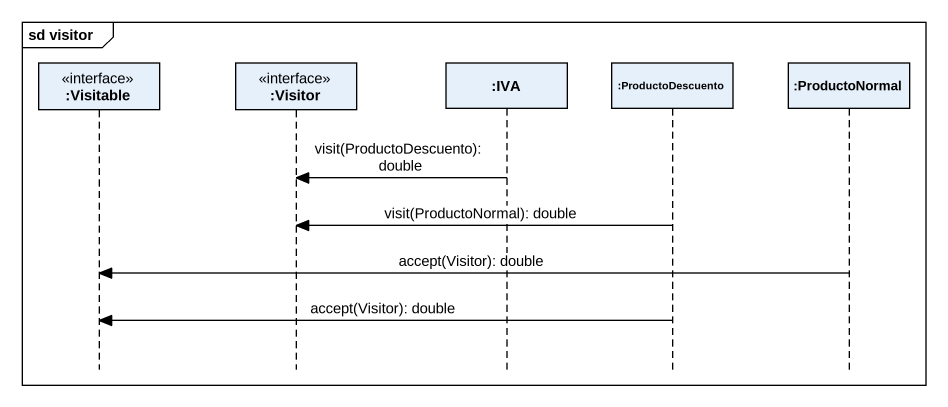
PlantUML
@startuml
mainframe sd visitor
hide footbox
participant ":Visitable" as Visitable <<interface>>
participant ":Visitor" as Visitor <<interface>>
participant ":IVA" as IVA
participant ":ProductoDescuento" as ProductoDescuento
participant ":ProductoNormal" as ProductoNormal

IVA -> Visitor : visit(ProductoDescuento): double
ProductoDescuento -> Visitor : visit(ProductoNormal): double
ProductoNormal -> Visitable : accept(Visitor): double
ProductoDescuento -> Visitable : accept(Visitor): double
@enduml
